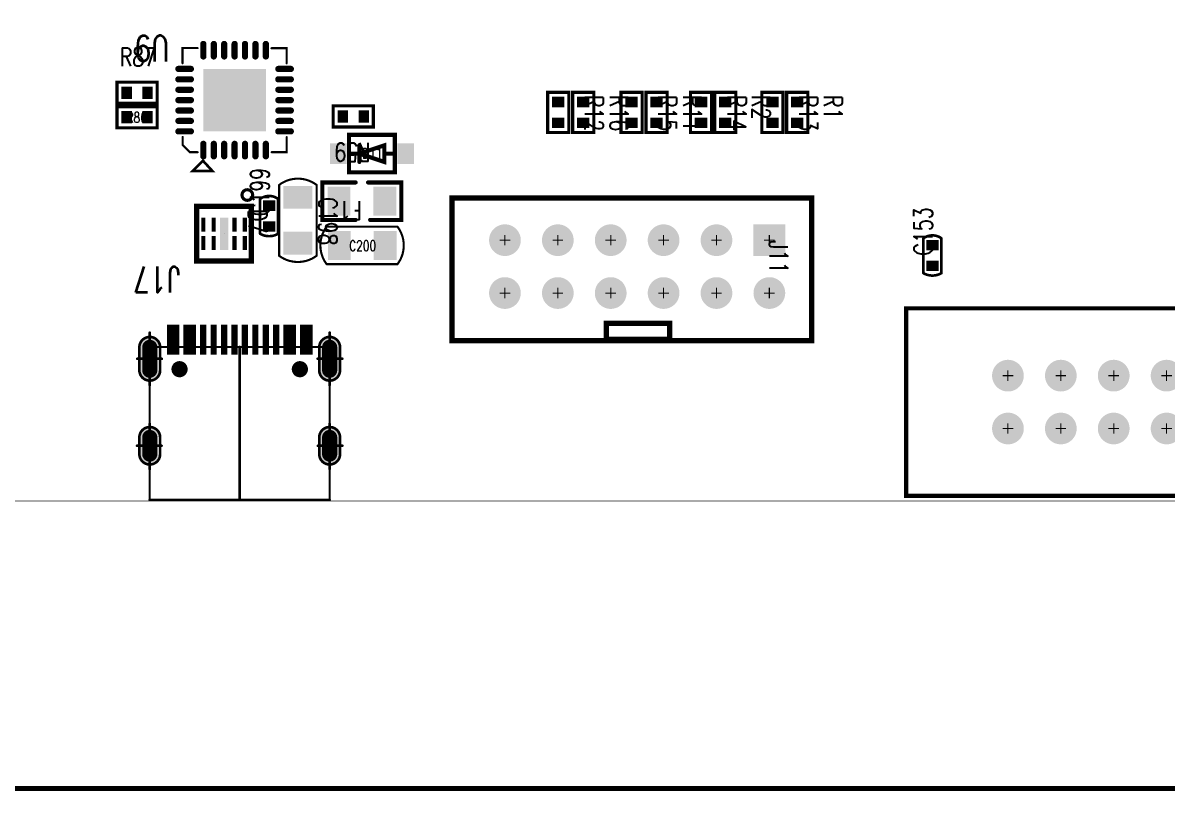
# Model space of a CAD drawing. Extents: x -19 to 193, y -25 to 111.
# Drawn here: x 34.2 to 89.2, y -14 to 23 of the extents above; entities that cross this region are included whole.
import ezdxf
from ezdxf.enums import TextEntityAlignment as Align

# ---------------------------------------------------------------- set-up
doc = ezdxf.new("R2010")
doc.units = 0
doc.linetypes.add('TRMIDX_2048', pattern=[2, 1, 1])
for name, color, linetype in [('BOARD_OUTLINE_00', 6, 'CONTINUOUS'), ('DIMENSION1_01', 6, 'CONTINUOUS'), ('DRIL_NPLTE_THRU_01', 3, 'CONTINUOUS'), ('DRIL_NPLTE_THRU_02', 222, 'CONTINUOUS'), ('DRIL_NPLTE_THRU_03', 5, 'CONTINUOUS'), ('DRIL_NPLTE_THRU_04', 1, 'CONTINUOUS'), ('DRIL_PLTE_THRU_01', 3, 'CONTINUOUS'), ('DRIL_PLTE_THRU_02', 222, 'CONTINUOUS'), ('DRIL_PLTE_THRU_03', 5, 'CONTINUOUS'), ('DRIL_PLTE_THRU_04', 1, 'CONTINUOUS'), ('DRIL_SYMBOL', 6, 'CONTINUOUS'), ('PADS_BOT', 16, 'CONTINUOUS'), ('PADS_INNER', 96, 'CONTINUOUS'), ('PADS_TOP', 96, 'CONTINUOUS'), ('PADS_XR_120', 176, 'CONTINUOUS'), ('PART_NAME_01', 254, 'CONTINUOUS'), ('PART_NAME_126', 146, 'CONTINUOUS'), ('PART_TOP_2DLINE_00', 254, 'CONTINUOUS'), ('PART_TOP_2DLINE_01', 254, 'CONTINUOUS'), ('PART_TOP_2DLINE_120', 6, 'CONTINUOUS'), ('PART_TOP_2DLINE_126', 146, 'CONTINUOUS')]:
    doc.layers.add(name, color=color, linetype=linetype)
doc.styles.add('W0$0762', font='simplex', dxfattribs={"width": 0.75})
doc.styles.add('W0$127', font='simplex', dxfattribs={"width": 0.75})
doc.styles.add('W0$2032', font='simplex', dxfattribs={"width": 0.75})

# ---------------------------------------------------------------- blocks, each defined once
blk = doc.blocks.new('BOARD_1')
at = {"layer": 'BOARD_OUTLINE_00', "const_width": 0.0254}
blk.add_lwpolyline([(8.292, 28.555, 0.414214), (10.062, 26.105), (198.007, 26.105, 0.40555), (200.543, 28.975), (200.543, 130.731, 0.414214), (198, 133), (185, 133), (185, 125), (166.5, 125), (166.5, 133), (158.5, 133), (158.5, 126.516, -0.90993), (154.8, 126.516), (154.8, 137.6), (143.6, 137.6), (143.6, 130.08, -0.905156), (141.7, 130.08), (141.7, 137.6), (120.477, 137.6), (120.477, 125), (11.112, 125, 0.414214), (8.292, 123)], format="xyb", close=True, dxfattribs=at)
blk = doc.blocks.new('D_1dfeghi_100')
at = {"layer": 'DIMENSION1_01', "linetype": 'TRMIDX_2048', "const_width": 0.254}
blk.add_lwpolyline([(-1.81, -13.82), (89.243, -13.82)], dxfattribs=at)
blk = doc.blocks.new('SMOOTH_0$1524')
at = {"const_width": 0.0762}
blk.add_lwpolyline([(-0.0381, 0, 1), (0.0381, 0, 1)], format="xyb", close=True, dxfattribs=at)
blk = doc.blocks.new('PART_BODY_TOP_123')
at = {"layer": 'PART_TOP_2DLINE_01', "const_width": 0.1524}
blk.add_lwpolyline([(-0.9652, 0.508), (0.9652, 0.508), (0.9652, -0.508), (-0.9652, -0.508)], close=True, dxfattribs=at)
at = {"layer": 'PART_TOP_2DLINE_01'}
for p in [(-0.9652, 0.508), (0.9652, 0.508), (-0.9652, -0.508), (0.9652, -0.508)]:
    blk.add_blockref('SMOOTH_0$1524', p, dxfattribs=at)
blk = doc.blocks.new('DRIL_HOLE_0')
blk.add_lwpolyline([(0, 0, 1), (0, 0, 1)], format="xyb", close=True)
blk = doc.blocks.new('PAD_0')
blk.add_lwpolyline([(0, 0, 1), (0, 0, 1)], format="xyb", close=True)
blk = doc.blocks.new('PAD_13')
at = {"const_width": 0.5}
blk.add_lwpolyline([(-0.3, 0), (0.3, 0)], dxfattribs=at)
blk = doc.blocks.new('STK_TOP_5')
at = {"layer": 'DRIL_NPLTE_THRU_01'}
blk.add_blockref('DRIL_HOLE_0', (0, 0), dxfattribs=at)
at = {"layer": 'DRIL_NPLTE_THRU_02'}
blk.add_blockref('DRIL_HOLE_0', (0, 0), dxfattribs=at)
at = {"layer": 'DRIL_NPLTE_THRU_03'}
blk.add_blockref('DRIL_HOLE_0', (0, 0), dxfattribs=at)
at = {"layer": 'DRIL_NPLTE_THRU_04'}
blk.add_blockref('DRIL_HOLE_0', (0, 0), dxfattribs=at)
at = {"layer": 'PADS_BOT'}
blk.add_blockref('PAD_0', (0, 0), dxfattribs=at)
at = {"layer": 'PADS_INNER'}
blk.add_blockref('PAD_0', (0, 0), dxfattribs=at)
at = {"layer": 'PADS_TOP', "rotation": 90}
blk.add_blockref('PAD_13', (0, 0), dxfattribs=at)
blk = doc.blocks.new('SYM_TOP_26')
for name, p in [('PART_BODY_TOP_123', (0, 0)), ('STK_TOP_5', (-0.5, 0)), ('STK_TOP_5', (0.5, 0))]:
    blk.add_blockref(name, p)
blk = doc.blocks.new('PART_TOP_145')
blk.add_blockref('SYM_TOP_26', (0, 0))
at = {"layer": 'PART_NAME_01', "style": 'W0$0762', "width": 0.75}
blk.add_text('R86', height=0.49784, dxfattribs=at).set_placement((-0.0254, -0.0127), align=Align.MIDDLE_CENTER)
blk = doc.blocks.new('PART_TOP_146')
blk.add_blockref('SYM_TOP_26', (0, 0))
at = {"layer": 'PART_NAME_01', "style": 'W0$127', "width": 0.75}
blk.add_text('R87', height=0.889, dxfattribs=at).set_placement((-0.833, 1.275))
blk = doc.blocks.new('SMOOTH_0$254')
at = {"const_width": 0.127}
blk.add_lwpolyline([(-0.0635, 0, 1), (0.0635, 0, 1)], format="xyb", close=True, dxfattribs=at)
blk = doc.blocks.new('PART_BODY_TOP_144')
at = {"layer": 'PART_TOP_2DLINE_126', "const_width": 0.152}
blk.add_lwpolyline([(-2.117, 1.117, 1), (-1.609, 1.117, 1)], format="xyb", close=True, dxfattribs=at)
at = {"layer": 'PART_TOP_2DLINE_126', "const_width": 0.254}
blk.add_lwpolyline([(-1.312, 1.312), (1.312, 1.312), (1.312, -1.312), (-1.312, -1.312)], close=True, dxfattribs=at)
at = {"layer": 'PART_TOP_2DLINE_126'}
for p in [(-1.312, 1.312), (1.312, 1.312), (-1.312, -1.312), (1.312, -1.312)]:
    blk.add_blockref('SMOOTH_0$254', p, dxfattribs=at)
blk = doc.blocks.new('PAD_3')
blk.add_lwpolyline([(0, 0), (0, 0)])
blk = doc.blocks.new('PAD_24')
at = {"const_width": 0.2}
blk.add_lwpolyline([(-0.3375, 0), (0.3375, 0)], dxfattribs=at)
blk = doc.blocks.new('STK_TOP_86')
at = {"layer": 'DRIL_PLTE_THRU_01'}
blk.add_blockref('DRIL_HOLE_0', (0, 0), dxfattribs=at)
at = {"layer": 'DRIL_PLTE_THRU_02'}
blk.add_blockref('DRIL_HOLE_0', (0, 0), dxfattribs=at)
at = {"layer": 'DRIL_PLTE_THRU_03'}
blk.add_blockref('DRIL_HOLE_0', (0, 0), dxfattribs=at)
at = {"layer": 'DRIL_PLTE_THRU_04'}
blk.add_blockref('DRIL_HOLE_0', (0, 0), dxfattribs=at)
at = {"layer": 'PADS_BOT'}
blk.add_blockref('PAD_3', (0, 0), dxfattribs=at)
at = {"layer": 'PADS_INNER'}
blk.add_blockref('PAD_3', (0, 0), dxfattribs=at)
at = {"layer": 'PADS_TOP'}
blk.add_blockref('PAD_24', (0, 0), dxfattribs=at)
blk = doc.blocks.new('PAD_25')
at = {"const_width": 0.4}
blk.add_lwpolyline([(-0.775, 0), (0.775, 0)], dxfattribs=at)
blk = doc.blocks.new('STK_TOP_87')
at = {"layer": 'DRIL_PLTE_THRU_01'}
blk.add_blockref('DRIL_HOLE_0', (0, 0), dxfattribs=at)
at = {"layer": 'DRIL_PLTE_THRU_02'}
blk.add_blockref('DRIL_HOLE_0', (0, 0), dxfattribs=at)
at = {"layer": 'DRIL_PLTE_THRU_03'}
blk.add_blockref('DRIL_HOLE_0', (0, 0), dxfattribs=at)
at = {"layer": 'DRIL_PLTE_THRU_04'}
blk.add_blockref('DRIL_HOLE_0', (0, 0), dxfattribs=at)
at = {"layer": 'PADS_BOT'}
blk.add_blockref('PAD_3', (0, 0), dxfattribs=at)
at = {"layer": 'PADS_INNER'}
blk.add_blockref('PAD_3', (0, 0), dxfattribs=at)
at = {"layer": 'PADS_TOP'}
blk.add_blockref('PAD_25', (0, 0), dxfattribs=at)
blk = doc.blocks.new('SYM_TOP_47')
for name, p in [('PART_BODY_TOP_144', (0, 0)), ('STK_TOP_86', (-0.4375, 1)), ('STK_TOP_86', (0.4375, 1)), ('STK_TOP_86', (-0.4375, 0.5)), ('STK_TOP_86', (0.4375, 0.5)), ('STK_TOP_87', (0, 0)), ('STK_TOP_86', (-0.4375, -0.5)), ('STK_TOP_86', (0.4375, -0.5)), ('STK_TOP_86', (-0.4375, -1)), ('STK_TOP_86', (0.4375, -1))]:
    blk.add_blockref(name, p)
blk = doc.blocks.new('PART_TOP_166')
blk.add_blockref('SYM_TOP_47', (0, 0))
at = {"layer": 'PART_NAME_01', "style": 'W0$127', "width": 0.75}
blk.add_text('D7', height=0.889, dxfattribs=at).set_placement((-1.186, 1.167))
blk = doc.blocks.new('SMOOTH_0$127')
at = {"const_width": 0.0635}
blk.add_lwpolyline([(-0.03175, 0, 1), (0.03175, 0, 1)], format="xyb", close=True, dxfattribs=at)
blk = doc.blocks.new('PART_BODY_TOP_102')
at = {"layer": 'PART_TOP_2DLINE_01', "const_width": 0.127}
blk.add_lwpolyline([(-0.852, 0.432), (0.825, 0.432, -0.325402), (0.825, -0.432), (-0.852, -0.432, -0.265612)], format="xyb", close=True, dxfattribs=at)
at = {"layer": 'PART_TOP_2DLINE_01'}
for p in [(-0.852, 0.432), (0.825, 0.432), (-0.852, -0.432), (0.825, -0.432)]:
    blk.add_blockref('SMOOTH_0$127', p, dxfattribs=at)
blk = doc.blocks.new('SYM_TOP_5')
for name, p in [('STK_TOP_5', (-0.5, 0)), ('STK_TOP_5', (0.5, 0)), ('PART_BODY_TOP_102', (0, 0))]:
    blk.add_blockref(name, p)
blk = doc.blocks.new('PART_TOP_172')
blk.add_blockref('SYM_TOP_5', (0, 0))
at = {"layer": 'PART_NAME_01', "style": 'W0$127', "width": 0.75}
blk.add_text('C199', height=0.889, dxfattribs=at).set_placement((0, 0))
blk = doc.blocks.new('SMOOTH_0$1016')
at = {"const_width": 0.0508}
blk.add_lwpolyline([(-0.0254, 0, 1), (0.0254, 0, 1)], format="xyb", close=True, dxfattribs=at)
blk = doc.blocks.new('PART_BODY_TOP_134')
at = {"layer": 'PART_TOP_2DLINE_00', "const_width": 0.127}
blk.add_lwpolyline([(-3.404, 2.018), (-2.909, 1.523), (-3.404, 1.067)], close=True, dxfattribs=at)
at = {"layer": 'PART_TOP_2DLINE_01', "const_width": 0.102}
for points in [[(-1.771, 2.491), (-2.163, 2.491), (-2.503, 2.151), (-2.503, 1.775)], [(1.775, 2.5), (2.501, 2.5), (2.501, 1.776)], [(-2.501, -1.779), (-2.501, -2.502), (-1.778, -2.502)], [(2.496, -1.772), (2.496, -2.496), (1.77, -2.496)]]:
    blk.add_lwpolyline(points, dxfattribs=at)
at = {"layer": 'PART_TOP_2DLINE_00'}
for p in [(-3.404, 2.018), (-3.404, 1.067), (-2.909, 1.523)]:
    blk.add_blockref('SMOOTH_0$127', p, dxfattribs=at)
at = {"layer": 'PART_TOP_2DLINE_01'}
for p in [(-2.503, 2.151), (-2.163, 2.491), (-1.771, 2.491), (1.775, 2.5), (2.501, 2.5), (-2.503, 1.775), (2.501, 1.776), (-2.501, -1.779), (2.496, -1.772), (-2.501, -2.502), (-1.778, -2.502), (1.77, -2.496), (2.496, -2.496)]:
    blk.add_blockref('SMOOTH_0$1016', p, dxfattribs=at)
blk = doc.blocks.new('PAD_42')
at = {"const_width": 0.15}
blk.add_lwpolyline([(-0.475, -0.075), (0.125, -0.075, 1), (0.125, 0.075), (-0.475, 0.075, 1)], format="xyb", close=True, dxfattribs=at)
blk = doc.blocks.new('STK_TOP_58')
at = {"layer": 'DRIL_PLTE_THRU_01'}
blk.add_blockref('DRIL_HOLE_0', (0, 0), dxfattribs=at)
at = {"layer": 'DRIL_PLTE_THRU_02'}
blk.add_blockref('DRIL_HOLE_0', (0, 0), dxfattribs=at)
at = {"layer": 'DRIL_PLTE_THRU_03'}
blk.add_blockref('DRIL_HOLE_0', (0, 0), dxfattribs=at)
at = {"layer": 'DRIL_PLTE_THRU_04'}
blk.add_blockref('DRIL_HOLE_0', (0, 0), dxfattribs=at)
at = {"layer": 'PADS_BOT'}
blk.add_blockref('PAD_0', (0, 0), dxfattribs=at)
at = {"layer": 'PADS_INNER'}
blk.add_blockref('PAD_0', (0, 0), dxfattribs=at)
at = {"layer": 'PADS_TOP'}
blk.add_blockref('PAD_42', (0, 0), dxfattribs=at)
blk = doc.blocks.new('STK_TOP_59')
at = {"layer": 'DRIL_PLTE_THRU_01'}
blk.add_blockref('DRIL_HOLE_0', (0, 0), dxfattribs=at)
at = {"layer": 'DRIL_PLTE_THRU_02'}
blk.add_blockref('DRIL_HOLE_0', (0, 0), dxfattribs=at)
at = {"layer": 'DRIL_PLTE_THRU_03'}
blk.add_blockref('DRIL_HOLE_0', (0, 0), dxfattribs=at)
at = {"layer": 'DRIL_PLTE_THRU_04'}
blk.add_blockref('DRIL_HOLE_0', (0, 0), dxfattribs=at)
at = {"layer": 'PADS_BOT'}
blk.add_blockref('PAD_0', (0, 0), dxfattribs=at)
at = {"layer": 'PADS_INNER'}
blk.add_blockref('PAD_0', (0, 0), dxfattribs=at)
at = {"layer": 'PADS_TOP', "rotation": 90}
blk.add_blockref('PAD_42', (0, 0), dxfattribs=at)
blk = doc.blocks.new('PAD_43')
at = {"const_width": 0.15}
blk.add_lwpolyline([(-0.125, -0.075), (0.475, -0.075, 1), (0.475, 0.075), (-0.125, 0.075, 1)], format="xyb", close=True, dxfattribs=at)
blk = doc.blocks.new('STK_TOP_60')
at = {"layer": 'DRIL_PLTE_THRU_01'}
blk.add_blockref('DRIL_HOLE_0', (0, 0), dxfattribs=at)
at = {"layer": 'DRIL_PLTE_THRU_02'}
blk.add_blockref('DRIL_HOLE_0', (0, 0), dxfattribs=at)
at = {"layer": 'DRIL_PLTE_THRU_03'}
blk.add_blockref('DRIL_HOLE_0', (0, 0), dxfattribs=at)
at = {"layer": 'DRIL_PLTE_THRU_04'}
blk.add_blockref('DRIL_HOLE_0', (0, 0), dxfattribs=at)
at = {"layer": 'PADS_BOT'}
blk.add_blockref('PAD_0', (0, 0), dxfattribs=at)
at = {"layer": 'PADS_INNER'}
blk.add_blockref('PAD_0', (0, 0), dxfattribs=at)
at = {"layer": 'PADS_TOP'}
blk.add_blockref('PAD_43', (0, 0), dxfattribs=at)
blk = doc.blocks.new('STK_TOP_57')
at = {"layer": 'DRIL_PLTE_THRU_01'}
blk.add_blockref('DRIL_HOLE_0', (0, 0), dxfattribs=at)
at = {"layer": 'DRIL_PLTE_THRU_02'}
blk.add_blockref('DRIL_HOLE_0', (0, 0), dxfattribs=at)
at = {"layer": 'DRIL_PLTE_THRU_03'}
blk.add_blockref('DRIL_HOLE_0', (0, 0), dxfattribs=at)
at = {"layer": 'DRIL_PLTE_THRU_04'}
blk.add_blockref('DRIL_HOLE_0', (0, 0), dxfattribs=at)
at = {"layer": 'PADS_BOT'}
blk.add_blockref('PAD_0', (0, 0), dxfattribs=at)
at = {"layer": 'PADS_INNER'}
blk.add_blockref('PAD_0', (0, 0), dxfattribs=at)
at = {"layer": 'PADS_TOP', "rotation": 90}
blk.add_blockref('PAD_43', (0, 0), dxfattribs=at)
blk = doc.blocks.new('PAD_44')
at = {"const_width": 3}
blk.add_lwpolyline([(-1.5, 0), (1.5, 0)], dxfattribs=at)
blk = doc.blocks.new('STK_TOP_61')
at = {"layer": 'DRIL_NPLTE_THRU_01'}
blk.add_blockref('DRIL_HOLE_0', (0, 0), dxfattribs=at)
at = {"layer": 'DRIL_NPLTE_THRU_02'}
blk.add_blockref('DRIL_HOLE_0', (0, 0), dxfattribs=at)
at = {"layer": 'DRIL_NPLTE_THRU_03'}
blk.add_blockref('DRIL_HOLE_0', (0, 0), dxfattribs=at)
at = {"layer": 'DRIL_NPLTE_THRU_04'}
blk.add_blockref('DRIL_HOLE_0', (0, 0), dxfattribs=at)
at = {"layer": 'PADS_BOT'}
blk.add_blockref('PAD_0', (0, 0), dxfattribs=at)
at = {"layer": 'PADS_INNER'}
blk.add_blockref('PAD_0', (0, 0), dxfattribs=at)
at = {"layer": 'PADS_TOP'}
blk.add_blockref('PAD_44', (0, 0), dxfattribs=at)
blk = doc.blocks.new('SYM_TOP_37')
for name, p in [('STK_TOP_57', (-1.5, 2.225)), ('STK_TOP_57', (-1, 2.225)), ('STK_TOP_57', (-0.5, 2.225)), ('STK_TOP_57', (0, 2.225)), ('STK_TOP_57', (0.5, 2.225)), ('STK_TOP_57', (1, 2.225)), ('STK_TOP_57', (1.5, 2.225)), ('PART_BODY_TOP_134', (0, 0)), ('STK_TOP_58', (-2.225, 1.5)), ('STK_TOP_60', (2.225, 1.5)), ('STK_TOP_61', (0, 0)), ('STK_TOP_58', (-2.225, 1)), ('STK_TOP_60', (2.225, 1)), ('STK_TOP_58', (-2.225, 0.5)), ('STK_TOP_60', (2.225, 0.5)), ('STK_TOP_58', (-2.225, 0)), ('STK_TOP_60', (2.225, 0)), ('STK_TOP_58', (-2.225, -0.5)), ('STK_TOP_60', (2.225, -0.5)), ('STK_TOP_58', (-2.225, -1)), ('STK_TOP_60', (2.225, -1)), ('STK_TOP_58', (-2.225, -1.5)), ('STK_TOP_60', (2.225, -1.5)), ('STK_TOP_59', (-1.5, -2.225)), ('STK_TOP_59', (-1, -2.225)), ('STK_TOP_59', (-0.5, -2.225)), ('STK_TOP_59', (0, -2.225)), ('STK_TOP_59', (0.5, -2.225)), ('STK_TOP_59', (1, -2.225)), ('STK_TOP_59', (1.5, -2.225))]:
    blk.add_blockref(name, p)
blk = doc.blocks.new('PART_TOP_175')
blk.add_blockref('SYM_TOP_37', (0, 0))
at = {"layer": 'PART_NAME_01', "style": 'W0$2032', "width": 0.75}
blk.add_text('U9', height=1.2446, rotation=90, dxfattribs=at).set_placement((2.481, 3.975), align=Align.MIDDLE_CENTER)
blk = doc.blocks.new('PART_BODY_TOP_104')
at = {"layer": 'PART_TOP_2DLINE_00', "const_width": 0.1016}
blk.add_lwpolyline([(-1.69367, 0.9), (1.71198, 0.9, -0.33071838), (1.71198, -0.9), (-1.69367, -0.9, -0.33459532)], format="xyb", close=True, dxfattribs=at)
at = {"layer": 'PART_TOP_2DLINE_00'}
for p in [(-1.69367, 0.9), (1.71198, 0.9), (-1.69367, -0.9), (1.71198, -0.9)]:
    blk.add_blockref('SMOOTH_0$1016', p, dxfattribs=at)
blk = doc.blocks.new('PAD_12')
at = {"const_width": 1.1}
blk.add_lwpolyline([(-0.7, 0), (0.7, 0)], dxfattribs=at)
blk = doc.blocks.new('STK_TOP_7')
at = {"layer": 'DRIL_PLTE_THRU_01'}
blk.add_blockref('DRIL_HOLE_0', (0, 0), dxfattribs=at)
at = {"layer": 'DRIL_PLTE_THRU_02'}
blk.add_blockref('DRIL_HOLE_0', (0, 0), dxfattribs=at)
at = {"layer": 'DRIL_PLTE_THRU_03'}
blk.add_blockref('DRIL_HOLE_0', (0, 0), dxfattribs=at)
at = {"layer": 'DRIL_PLTE_THRU_04'}
blk.add_blockref('DRIL_HOLE_0', (0, 0), dxfattribs=at)
at = {"layer": 'PADS_BOT'}
blk.add_blockref('PAD_0', (0, 0), dxfattribs=at)
at = {"layer": 'PADS_INNER'}
blk.add_blockref('PAD_0', (0, 0), dxfattribs=at)
at = {"layer": 'PADS_TOP', "rotation": 90}
blk.add_blockref('PAD_12', (0, 0), dxfattribs=at)
blk = doc.blocks.new('SYM_TOP_7')
for name, p in [('STK_TOP_7', (-1.1, 0)), ('STK_TOP_7', (1.1, 0)), ('PART_BODY_TOP_104', (0, 0))]:
    blk.add_blockref(name, p)
blk = doc.blocks.new('PART_TOP_176')
blk.add_blockref('SYM_TOP_7', (0, 0))
at = {"layer": 'PART_NAME_126', "style": 'W0$127', "width": 0.75}
blk.add_text('C198', height=0.889, dxfattribs=at).set_placement((-1.1, 1))
blk = doc.blocks.new('PART_TOP_178')
blk.add_blockref('SYM_TOP_7', (0, 0))
at = {"layer": 'PART_NAME_126', "style": 'W0$0762', "width": 0.75}
blk.add_text('C200', height=0.4978, rotation=-180, dxfattribs=at).set_placement((-0.018, 0.013), align=Align.MIDDLE_CENTER)
blk = doc.blocks.new('PART_BODY_TOP_139')
at = {"layer": 'PART_TOP_2DLINE_01', "const_width": 0.1524}
blk.add_lwpolyline([(-0.9652, 0.508), (0.9652, 0.508), (0.9652, -0.508), (-0.9652, -0.508)], close=True, dxfattribs=at)
at = {"layer": 'PART_TOP_2DLINE_01'}
for p in [(-0.9652, 0.508), (0.9652, 0.508), (-0.9652, -0.508), (0.9652, -0.508)]:
    blk.add_blockref('SMOOTH_0$1524', p, dxfattribs=at)
blk = doc.blocks.new('SYM_TOP_42')
for name, p in [('PART_BODY_TOP_139', (0, 0)), ('STK_TOP_5', (-0.5, 0)), ('STK_TOP_5', (0.5, 0))]:
    blk.add_blockref(name, p)
blk = doc.blocks.new('PART_TOP_182')
blk.add_blockref('SYM_TOP_42', (0, 0))
at = {"layer": 'PART_NAME_01', "style": 'W0$127', "width": 0.75}
blk.add_text('R59', height=0.889, dxfattribs=at).set_placement((-0.833, 1.275))
blk = doc.blocks.new('SMOOTH_0$0999993333')
at = {"const_width": 0.05}
blk.add_lwpolyline([(-0.025, 0, 1), (0.025, 0, 1)], format="xyb", close=True, dxfattribs=at)
blk = doc.blocks.new('PART_BODY_TOP_140')
at = {"layer": 'PART_TOP_2DLINE_120', "const_width": 0.1}
for points in [[(-2.565, 6.28, 1), (-3.215, 6.28, 1)], [(3.215, 6.28, 1), (2.565, 6.28, 1)]]:
    blk.add_lwpolyline(points, format="xyb", close=True, dxfattribs=at)
at = {"layer": 'PART_TOP_2DLINE_126'}
for points, const_width in [([(-4.82, 6.23, 0.414214), (-4.32, 5.73, 0.414214), (-3.82, 6.23), (-3.82, 7.33, 0.414214), (-4.32, 7.83, 0.414214), (-4.82, 7.33)], 0.127), ([(-4.288, 8.033, 1), (-4.352, 8.033, 1)], 0.0635), ([(-4.288, 7.83, 1), (-4.352, 7.83, 1)], 0.0635), ([(3.82, 6.23, 0.414214), (4.32, 5.73, 0.414214), (4.82, 6.23), (4.82, 7.33, 0.414214), (4.32, 7.83, 0.414214), (3.82, 7.33)], 0.127), ([(4.352, 8.033, 1), (4.288, 8.033, 1)], 0.0635), ([(-4.62, 6.23, 0.414214), (-4.32, 5.93, 0.414214), (-4.02, 6.23), (-4.02, 7.33, 0.414214), (-4.32, 7.63, 0.414214), (-4.62, 7.33)], 0.127), ([(-4.288, 7.63, 1), (-4.352, 7.63, 1)], 0.0635), ([(4.02, 6.23, 0.414214), (4.32, 5.93, 0.414214), (4.62, 6.23), (4.62, 7.33, 0.414214), (4.32, 7.63, 0.414214), (4.02, 7.33)], 0.127), ([(-2.565, 6.28, 1), (-3.215, 6.28, 1)], 0.127), ([(3.215, 6.28, 1), (2.565, 6.28, 1)], 0.127), ([(4.961, 6.78, 1), (4.898, 6.78, 1)], 0.0635), ([(-3.129, 6.459, 1), (-3.193, 6.459, 1)], 0.0635), ([(-2.858, 6.28, 1), (-2.922, 6.28, 1)], 0.0635), ([(-2.587, 6.101, 1), (-2.651, 6.101, 1)], 0.0635), ([(2.922, 6.28, 1), (2.858, 6.28, 1)], 0.0635), ([(3.252, 6.28, 1), (3.188, 6.28, 1)], 0.0635), ([(-4.288, 5.93, 1), (-4.352, 5.93, 1)], 0.0635), ([(-4.288, 5.73, 1), (-4.352, 5.73, 1)], 0.0635), ([(-4.32, 3.5, 0.414214), (-4.82, 3), (-4.82, 2.2, 0.414214), (-4.32, 1.7, 0.414214), (-3.82, 2.2), (-3.82, 3, 0.414214)], 0.127), ([(-4.32, 3.3, 0.414214), (-4.62, 3), (-4.62, 2.2, 0.414214), (-4.32, 1.9, 0.414214), (-4.02, 2.2), (-4.02, 3, 0.414214)], 0.127), ([(-4.288, 3.5, 1), (-4.352, 3.5, 1)], 0.0635), ([(-4.288, 3.3, 1), (-4.352, 3.3, 1)], 0.0635), ([(4.32, 3.5, 0.414214), (3.82, 3), (3.82, 2.2, 0.414214), (4.32, 1.7, 0.414214), (4.82, 2.2), (4.82, 3, 0.414214), (4.32, 3.5)], 0.127), ([(4.32, 3.3, 0.414214), (4.02, 3), (4.02, 2.2, 0.414214), (4.32, 1.9, 0.414214), (4.62, 2.2), (4.62, 3, 0.414214)], 0.127), ([(3.785, 2.6, 1), (3.722, 2.6, 1)], 0.0635), ([(3.852, 2.2, 1), (3.788, 2.2, 1)], 0.0635), ([(4.052, 2.2, 1), (3.988, 2.2, 1)], 0.0635), ([(4.652, 2.2, 1), (4.588, 2.2, 1)], 0.0635), ([(4.852, 2.2, 1), (4.788, 2.2, 1)], 0.0635), ([(4.961, 2.6, 1), (4.898, 2.6, 1)], 0.0635), ([(4.961, 2.6, 1), (4.898, 2.6, 1)], 0.0635), ([(4.961, 2.6, 1), (4.898, 2.6, 1)], 0.0635), ([(-4.288, 1.9, 1), (-4.352, 1.9, 1)], 0.0635), ([(-4.288, 1.7, 1), (-4.352, 1.7, 1)], 0.0635)]:
    blk.add_lwpolyline(points, format="xyb", close=True, dxfattribs=dict(at, const_width=const_width))
for points, const_width in [([(-4.32, 8.033), (-4.32, 5.509)], 0.127), ([(4.32, 8.033), (4.32, 5.509)], 0.127), ([(-4.32, 0), (-4.32, 7.35), (4.32, 7.35), (4.32, 0)], 0.1), ([(0, 7.35), (0, 0)], 0.127), ([(-4.919, 6.78), (-3.744, 6.78)], 0.127), ([(-2.89, 6.61), (-2.89, 5.95)], 0.127), ([(2.89, 6.61), (2.89, 5.95)], 0.127), ([(3.744, 6.78), (4.919, 6.78)], 0.127), ([(-3.22, 6.28), (-2.56, 6.28)], 0.127), ([(2.56, 6.28), (3.22, 6.28)], 0.127), ([(-4.32, 3.656), (-4.32, 1.476)], 0.127), ([(4.32, 3.656), (4.32, 1.476)], 0.127), ([(-4.929, 2.6), (-3.754, 2.6)], 0.127), ([(3.754, 2.6), (4.929, 2.6)], 0.127), ([(-4.32, 0), (4.32, 0)], 0.127)]:
    blk.add_lwpolyline(points, dxfattribs=dict(at, const_width=const_width))
for name, p in [('SMOOTH_0$127', (-4.32, 8.033)), ('SMOOTH_0$127', (4.32, 8.033)), ('SMOOTH_0$0999993333', (-4.32, 7.35)), ('SMOOTH_0$127', (0, 7.35)), ('SMOOTH_0$0999993333', (4.32, 7.35)), ('SMOOTH_0$127', (-4.919, 6.78)), ('SMOOTH_0$127', (-3.744, 6.78)), ('SMOOTH_0$127', (-2.89, 6.61)), ('SMOOTH_0$127', (2.89, 6.61)), ('SMOOTH_0$127', (3.744, 6.78)), ('SMOOTH_0$127', (4.919, 6.78)), ('SMOOTH_0$127', (-4.82, 6.23)), ('SMOOTH_0$127', (-4.62, 6.23)), ('SMOOTH_0$127', (-3.22, 6.28)), ('SMOOTH_0$127', (-2.56, 6.28)), ('SMOOTH_0$127', (2.56, 6.28)), ('SMOOTH_0$127', (3.22, 6.28)), ('SMOOTH_0$127', (3.82, 6.23)), ('SMOOTH_0$127', (4.02, 6.23)), ('SMOOTH_0$127', (-4.32, 5.93)), ('SMOOTH_0$127', (-4.32, 5.73)), ('SMOOTH_0$127', (-4.32, 5.509)), ('SMOOTH_0$127', (-2.89, 5.95)), ('SMOOTH_0$127', (2.89, 5.95)), ('SMOOTH_0$127', (4.32, 5.509)), ('SMOOTH_0$127', (4.32, 5.93)), ('SMOOTH_0$127', (4.32, 5.73)), ('SMOOTH_0$127', (-4.32, 3.656)), ('SMOOTH_0$127', (-4.32, 3.5)), ('SMOOTH_0$127', (-4.32, 3.3)), ('SMOOTH_0$127', (4.32, 3.656)), ('SMOOTH_0$127', (4.32, 3.5)), ('SMOOTH_0$127', (4.32, 3.3)), ('SMOOTH_0$127', (-4.82, 3)), ('SMOOTH_0$127', (-4.62, 3)), ('SMOOTH_0$127', (3.82, 3)), ('SMOOTH_0$127', (4.02, 3)), ('SMOOTH_0$127', (-4.929, 2.6)), ('SMOOTH_0$127', (-3.754, 2.6)), ('SMOOTH_0$127', (3.754, 2.6)), ('SMOOTH_0$127', (4.929, 2.6)), ('SMOOTH_0$127', (-4.32, 1.476)), ('SMOOTH_0$127', (4.32, 1.476)), ('SMOOTH_0$127', (-4.32, 0)), ('SMOOTH_0$0999993333', (-4.32, 0)), ('SMOOTH_0$127', (0, 0)), ('SMOOTH_0$127', (4.32, 0)), ('SMOOTH_0$0999993333', (4.32, 0))]:
    blk.add_blockref(name, p, dxfattribs=at)
blk = doc.blocks.new('PAD_46')
at = {"const_width": 0.3}
blk.add_lwpolyline([(-0.725, 0), (0.725, 0)], dxfattribs=at)
blk = doc.blocks.new('STK_TOP_72')
at = {"layer": 'DRIL_PLTE_THRU_01'}
blk.add_blockref('DRIL_HOLE_0', (0, 0), dxfattribs=at)
at = {"layer": 'DRIL_PLTE_THRU_02'}
blk.add_blockref('DRIL_HOLE_0', (0, 0), dxfattribs=at)
at = {"layer": 'DRIL_PLTE_THRU_03'}
blk.add_blockref('DRIL_HOLE_0', (0, 0), dxfattribs=at)
at = {"layer": 'DRIL_PLTE_THRU_04'}
blk.add_blockref('DRIL_HOLE_0', (0, 0), dxfattribs=at)
at = {"layer": 'PADS_BOT'}
blk.add_blockref('PAD_0', (0, 0), dxfattribs=at)
at = {"layer": 'PADS_INNER'}
blk.add_blockref('PAD_0', (0, 0), dxfattribs=at)
at = {"layer": 'PADS_TOP', "rotation": 90}
blk.add_blockref('PAD_46', (0, 0), dxfattribs=at)
blk = doc.blocks.new('STK_TOP_73')
at = {"layer": 'DRIL_PLTE_THRU_01'}
blk.add_blockref('DRIL_HOLE_0', (0, 0), dxfattribs=at)
at = {"layer": 'DRIL_PLTE_THRU_02'}
blk.add_blockref('DRIL_HOLE_0', (0, 0), dxfattribs=at)
at = {"layer": 'DRIL_PLTE_THRU_03'}
blk.add_blockref('DRIL_HOLE_0', (0, 0), dxfattribs=at)
at = {"layer": 'DRIL_PLTE_THRU_04'}
blk.add_blockref('DRIL_HOLE_0', (0, 0), dxfattribs=at)
at = {"layer": 'PADS_BOT'}
blk.add_blockref('PAD_0', (0, 0), dxfattribs=at)
at = {"layer": 'PADS_INNER'}
blk.add_blockref('PAD_0', (0, 0), dxfattribs=at)
at = {"layer": 'PADS_TOP'}
blk.add_blockref('PAD_0', (0, 0), dxfattribs=at)
blk = doc.blocks.new('DRIL_SLOT_0002300066000000900')
at = {"const_width": 0.3}
blk.add_lwpolyline([(0.15, -0.55), (0.15, 0.55, 1), (-0.15, 0.55), (-0.15, -0.55, 1)], format="xyb", close=True, dxfattribs=at)
blk = doc.blocks.new('PAD_48')
at = {"const_width": 0.5}
blk.add_lwpolyline([(-0.55, -0.25), (0.55, -0.25, 1), (0.55, 0.25), (-0.55, 0.25, 1)], format="xyb", close=True, dxfattribs=at)
blk = doc.blocks.new('STK_TOP_74')
at = {"layer": 'DRIL_PLTE_THRU_01'}
blk.add_blockref('DRIL_SLOT_0002300066000000900', (0, 0), dxfattribs=at)
at = {"layer": 'DRIL_PLTE_THRU_02'}
blk.add_blockref('DRIL_SLOT_0002300066000000900', (0, 0), dxfattribs=at)
at = {"layer": 'DRIL_PLTE_THRU_03'}
blk.add_blockref('DRIL_SLOT_0002300066000000900', (0, 0), dxfattribs=at)
at = {"layer": 'DRIL_PLTE_THRU_04'}
blk.add_blockref('DRIL_SLOT_0002300066000000900', (0, 0), dxfattribs=at)
at = {"layer": 'PADS_BOT', "rotation": 90}
blk.add_blockref('PAD_48', (0, 0), dxfattribs=at)
at = {"layer": 'PADS_INNER', "rotation": 90}
blk.add_blockref('PAD_48', (0, 0), dxfattribs=at)
at = {"layer": 'PADS_TOP', "rotation": 90}
blk.add_blockref('PAD_48', (0, 0), dxfattribs=at)
blk = doc.blocks.new('DRIL_SLOT_0002300047000000900')
at = {"const_width": 0.3}
blk.add_lwpolyline([(0.15, -0.3), (0.15, 0.3, 1), (-0.15, 0.3), (-0.15, -0.3, 1)], format="xyb", close=True, dxfattribs=at)
blk = doc.blocks.new('PAD_49')
at = {"const_width": 0.5}
blk.add_lwpolyline([(-0.4, -0.25), (0.4, -0.25, 1), (0.4, 0.25), (-0.4, 0.25, 1)], format="xyb", close=True, dxfattribs=at)
blk = doc.blocks.new('STK_TOP_75')
at = {"layer": 'DRIL_PLTE_THRU_01'}
blk.add_blockref('DRIL_SLOT_0002300047000000900', (0, 0), dxfattribs=at)
at = {"layer": 'DRIL_PLTE_THRU_02'}
blk.add_blockref('DRIL_SLOT_0002300047000000900', (0, 0), dxfattribs=at)
at = {"layer": 'DRIL_PLTE_THRU_03'}
blk.add_blockref('DRIL_SLOT_0002300047000000900', (0, 0), dxfattribs=at)
at = {"layer": 'DRIL_PLTE_THRU_04'}
blk.add_blockref('DRIL_SLOT_0002300047000000900', (0, 0), dxfattribs=at)
at = {"layer": 'PADS_BOT', "rotation": 90}
blk.add_blockref('PAD_49', (0, 0), dxfattribs=at)
at = {"layer": 'PADS_INNER', "rotation": 90}
blk.add_blockref('PAD_49', (0, 0), dxfattribs=at)
at = {"layer": 'PADS_TOP', "rotation": 90}
blk.add_blockref('PAD_49', (0, 0), dxfattribs=at)
blk = doc.blocks.new('PAD_50')
at = {"const_width": 0.25}
blk.add_lwpolyline([(0, -0.125, 1), (0, 0.125, 1)], format="xyb", close=True, dxfattribs=at)
blk = doc.blocks.new('STK_TOP_76')
at = {"layer": 'DRIL_PLTE_THRU_01'}
blk.add_blockref('DRIL_HOLE_0', (0, 0), dxfattribs=at)
at = {"layer": 'DRIL_PLTE_THRU_02'}
blk.add_blockref('DRIL_HOLE_0', (0, 0), dxfattribs=at)
at = {"layer": 'DRIL_PLTE_THRU_03'}
blk.add_blockref('DRIL_HOLE_0', (0, 0), dxfattribs=at)
at = {"layer": 'DRIL_PLTE_THRU_04'}
blk.add_blockref('DRIL_HOLE_0', (0, 0), dxfattribs=at)
at = {"layer": 'PADS_BOT'}
blk.add_blockref('PAD_0', (0, 0), dxfattribs=at)
at = {"layer": 'PADS_INNER'}
blk.add_blockref('PAD_0', (0, 0), dxfattribs=at)
at = {"layer": 'PADS_TOP'}
blk.add_blockref('PAD_0', (0, 0), dxfattribs=at)
at = {"layer": 'PADS_XR_120'}
blk.add_blockref('PAD_50', (0, 0), dxfattribs=at)
blk = doc.blocks.new('PAD_51')
at = {"const_width": 0.3}
blk.add_lwpolyline([(-0.55, -0.15), (0.55, -0.15, 1), (0.55, 0.15), (-0.55, 0.15, 1)], format="xyb", close=True, dxfattribs=at)
blk = doc.blocks.new('STK_TOP_77')
at = {"layer": 'DRIL_PLTE_THRU_01'}
blk.add_blockref('DRIL_HOLE_0', (0, 0), dxfattribs=at)
at = {"layer": 'DRIL_PLTE_THRU_02'}
blk.add_blockref('DRIL_HOLE_0', (0, 0), dxfattribs=at)
at = {"layer": 'DRIL_PLTE_THRU_03'}
blk.add_blockref('DRIL_HOLE_0', (0, 0), dxfattribs=at)
at = {"layer": 'DRIL_PLTE_THRU_04'}
blk.add_blockref('DRIL_HOLE_0', (0, 0), dxfattribs=at)
at = {"layer": 'PADS_BOT'}
blk.add_blockref('PAD_0', (0, 0), dxfattribs=at)
at = {"layer": 'PADS_INNER'}
blk.add_blockref('PAD_0', (0, 0), dxfattribs=at)
at = {"layer": 'PADS_TOP'}
blk.add_blockref('PAD_0', (0, 0), dxfattribs=at)
at = {"layer": 'PADS_XR_120', "rotation": 90}
blk.add_blockref('PAD_51', (0, 0), dxfattribs=at)
blk = doc.blocks.new('PAD_52')
at = {"const_width": 0.3}
blk.add_lwpolyline([(-0.4, -0.15), (0.4, -0.15, 1), (0.4, 0.15), (-0.4, 0.15, 1)], format="xyb", close=True, dxfattribs=at)
blk = doc.blocks.new('STK_TOP_78')
at = {"layer": 'DRIL_PLTE_THRU_01'}
blk.add_blockref('DRIL_HOLE_0', (0, 0), dxfattribs=at)
at = {"layer": 'DRIL_PLTE_THRU_02'}
blk.add_blockref('DRIL_HOLE_0', (0, 0), dxfattribs=at)
at = {"layer": 'DRIL_PLTE_THRU_03'}
blk.add_blockref('DRIL_HOLE_0', (0, 0), dxfattribs=at)
at = {"layer": 'DRIL_PLTE_THRU_04'}
blk.add_blockref('DRIL_HOLE_0', (0, 0), dxfattribs=at)
at = {"layer": 'PADS_BOT'}
blk.add_blockref('PAD_0', (0, 0), dxfattribs=at)
at = {"layer": 'PADS_INNER'}
blk.add_blockref('PAD_0', (0, 0), dxfattribs=at)
at = {"layer": 'PADS_TOP'}
blk.add_blockref('PAD_0', (0, 0), dxfattribs=at)
at = {"layer": 'PADS_XR_120', "rotation": 90}
blk.add_blockref('PAD_52', (0, 0), dxfattribs=at)
blk = doc.blocks.new('DRIL_SYMBOL_0$55')
at = {"layer": 'DRIL_SYMBOL', "const_width": 0.0508}
for points in [[(-0.254, 0), (0.254, 0)], [(0, -0.254), (0, 0.254)]]:
    blk.add_lwpolyline(points, dxfattribs=at)
blk = doc.blocks.new('DRIL_HOLE_0$55')
at = {"const_width": 0.275}
blk.add_lwpolyline([(-0.1375, 0, 1), (0.1375, 0, 1)], format="xyb", close=True, dxfattribs=at)
blk.add_blockref('DRIL_SYMBOL_0$55', (0, 0))
blk = doc.blocks.new('PAD_53')
at = {"const_width": 0.275}
blk.add_lwpolyline([(0, -0.1375, 1), (0, 0.1375, 1)], format="xyb", close=True, dxfattribs=at)
blk = doc.blocks.new('STK_TOP_79')
at = {"layer": 'DRIL_NPLTE_THRU_01'}
blk.add_blockref('DRIL_HOLE_0$55', (0, 0), dxfattribs=at)
at = {"layer": 'DRIL_NPLTE_THRU_02'}
blk.add_blockref('DRIL_HOLE_0$55', (0, 0), dxfattribs=at)
at = {"layer": 'DRIL_NPLTE_THRU_03'}
blk.add_blockref('DRIL_HOLE_0$55', (0, 0), dxfattribs=at)
at = {"layer": 'DRIL_NPLTE_THRU_04'}
blk.add_blockref('DRIL_HOLE_0$55', (0, 0), dxfattribs=at)
at = {"layer": 'PADS_BOT'}
blk.add_blockref('PAD_53', (0, 0), dxfattribs=at)
at = {"layer": 'PADS_INNER'}
blk.add_blockref('PAD_53', (0, 0), dxfattribs=at)
at = {"layer": 'PADS_TOP'}
blk.add_blockref('PAD_53', (0, 0), dxfattribs=at)
blk = doc.blocks.new('SYM_TOP_43')
for name, p in [('STK_TOP_72', (-3.35, 7.7)), ('STK_TOP_72', (-3.05, 7.7)), ('STK_TOP_72', (-2.55, 7.7)), ('STK_TOP_72', (-2.25, 7.7)), ('STK_TOP_72', (-1.75, 7.7)), ('STK_TOP_72', (-1.25, 7.7)), ('STK_TOP_72', (-0.75, 7.7)), ('STK_TOP_72', (-0.25, 7.7)), ('STK_TOP_72', (0.25, 7.7)), ('STK_TOP_72', (0.75, 7.7)), ('STK_TOP_72', (1.25, 7.7)), ('STK_TOP_72', (1.75, 7.7)), ('STK_TOP_72', (2.25, 7.7)), ('STK_TOP_72', (2.55, 7.7)), ('STK_TOP_72', (3.05, 7.7)), ('STK_TOP_72', (3.35, 7.7)), ('PART_BODY_TOP_140', (0, 0)), ('STK_TOP_74', (-4.32, 6.78)), ('STK_TOP_74', (4.32, 6.78)), ('STK_TOP_77', (-4.32, 6.78)), ('STK_TOP_77', (4.32, 6.78)), ('STK_TOP_79', (-2.897, 6.28)), ('STK_TOP_76', (-2.89, 6.28)), ('STK_TOP_79', (2.89, 6.28)), ('STK_TOP_76', (2.89, 6.28)), ('STK_TOP_75', (-4.32, 2.6)), ('STK_TOP_78', (-4.32, 2.6)), ('STK_TOP_75', (4.32, 2.6)), ('STK_TOP_78', (4.32, 2.6)), ('STK_TOP_73', (0, 0))]:
    blk.add_blockref(name, p)
blk = doc.blocks.new('PART_TOP_183')
blk.add_blockref('SYM_TOP_43', (0, 0))
at = {"layer": 'PART_NAME_01', "style": 'W0$2032', "width": 0.75}
blk.add_text('J17', height=1.2446, rotation=180, dxfattribs=at).set_placement((-2.868, 11.209))
blk = doc.blocks.new('SMOOTH_0$199898')
at = {"const_width": 0.099949}
blk.add_lwpolyline([(-0.049974, 0, 1), (0.049974, 0, 1)], format="xyb", close=True, dxfattribs=at)
blk = doc.blocks.new('PART_BODY_TOP_121')
at = {"layer": 'PART_TOP_2DLINE_01', "const_width": 0.2}
for points in [[(-0.4, 0.9), (-1.9, 0.9), (-1.9, -0.9), (-0.3, -0.9)], [(0.3, 0.9), (1.9, 0.9), (1.9, -0.9), (0.3, -0.9)]]:
    blk.add_lwpolyline(points, dxfattribs=at)
at = {"layer": 'PART_TOP_2DLINE_01'}
for p in [(-1.9, 0.9), (-0.4, 0.9), (0.3, 0.9), (1.9, 0.9), (-1.9, -0.9), (-0.3, -0.9), (0.3, -0.9), (1.9, -0.9)]:
    blk.add_blockref('SMOOTH_0$199898', p, dxfattribs=at)
blk = doc.blocks.new('SYM_TOP_24')
for name, p in [('STK_TOP_7', (-1.1, 0)), ('STK_TOP_7', (1.1, 0)), ('PART_BODY_TOP_121', (0, 0))]:
    blk.add_blockref(name, p)
blk = doc.blocks.new('PART_TOP_191')
blk.add_blockref('SYM_TOP_24', (0, 0))
at = {"layer": 'PART_NAME_01', "style": 'W0$127', "width": 0.75}
blk.add_text('F1', height=0.889, dxfattribs=at).set_placement((0, 0))
blk = doc.blocks.new('SMOOTH_0$2')
at = {"const_width": 0.1}
blk.add_lwpolyline([(-0.05, 0, 1), (0.05, 0, 1)], format="xyb", close=True, dxfattribs=at)
blk = doc.blocks.new('PART_BODY_TOP_116')
at = {"layer": 'PART_TOP_2DLINE_01', "const_width": 0.2}
blk.add_lwpolyline([(-1.1, 0.9), (1.1, 0.9), (1.1, -0.9), (-1.1, -0.9)], close=True, dxfattribs=at)
for points in [[(-0.6, 0), (-1, 0)], [(-0.6, -0.4), (-0.6, 0.4), (0.6, 0), (-0.6, -0.4)], [(0.6, 0.4), (0.6, -0.4)], [(0.7, 0), (1.1, 0)]]:
    blk.add_lwpolyline(points, dxfattribs=at)
at = {"layer": 'PART_TOP_2DLINE_01'}
for p in [(-1.1, 0.9), (1.1, 0.9), (-1, 0), (-0.6, 0.4), (-0.6, 0), (0.6, 0.4), (0.6, 0), (0.7, 0), (1.1, 0), (-0.6, -0.4), (-0.6, -0.4), (0.6, -0.4), (-1.1, -0.9), (1.1, -0.9)]:
    blk.add_blockref('SMOOTH_0$2', p, dxfattribs=at)
blk = doc.blocks.new('PAD_54')
at = {"const_width": 0.8}
blk.add_lwpolyline([(-0.5, 0), (0.5, 0)], dxfattribs=at)
blk = doc.blocks.new('STK_TOP_31')
at = {"layer": 'DRIL_PLTE_THRU_01'}
blk.add_blockref('DRIL_HOLE_0', (0, 0), dxfattribs=at)
at = {"layer": 'DRIL_PLTE_THRU_02'}
blk.add_blockref('DRIL_HOLE_0', (0, 0), dxfattribs=at)
at = {"layer": 'DRIL_PLTE_THRU_03'}
blk.add_blockref('DRIL_HOLE_0', (0, 0), dxfattribs=at)
at = {"layer": 'DRIL_PLTE_THRU_04'}
blk.add_blockref('DRIL_HOLE_0', (0, 0), dxfattribs=at)
at = {"layer": 'PADS_BOT'}
blk.add_blockref('PAD_0', (0, 0), dxfattribs=at)
at = {"layer": 'PADS_INNER'}
blk.add_blockref('PAD_0', (0, 0), dxfattribs=at)
at = {"layer": 'PADS_TOP', "rotation": 90}
blk.add_blockref('PAD_54', (0, 0), dxfattribs=at)
blk = doc.blocks.new('SYM_TOP_19')
for name, p in [('STK_TOP_31', (-1.62, 0)), ('PART_BODY_TOP_116', (0, 0)), ('STK_TOP_31', (1.62, 0))]:
    blk.add_blockref(name, p)
blk = doc.blocks.new('PART_TOP_193')
blk.add_blockref('SYM_TOP_19', (0, 0))
at = {"layer": 'PART_NAME_01', "style": 'W0$0762', "width": 0.75}
blk.add_text('D11', height=0.49784, rotation=-180, dxfattribs=at).set_placement((-0.0254, -0.0127), align=Align.MIDDLE_CENTER)
blk = doc.blocks.new('PART_TOP_346')
blk.add_blockref('SYM_TOP_5', (0, 0))
at = {"layer": 'PART_NAME_01', "style": 'W0$127', "width": 0.75}
blk.add_text('C153', height=0.889, dxfattribs=at).set_placement((0, 0))
blk = doc.blocks.new('PART_BODY_TOP_101')
at = {"layer": 'PART_TOP_2DLINE_01', "const_width": 0.1524}
blk.add_lwpolyline([(-0.9652, 0.508), (0.9652, 0.508), (0.9652, -0.508), (-0.9652, -0.508)], close=True, dxfattribs=at)
at = {"layer": 'PART_TOP_2DLINE_01'}
for p in [(-0.9652, 0.508), (0.9652, 0.508), (-0.9652, -0.508), (0.9652, -0.508)]:
    blk.add_blockref('SMOOTH_0$1524', p, dxfattribs=at)
blk = doc.blocks.new('SYM_TOP_4')
for name, p in [('PART_BODY_TOP_101', (0, 0)), ('STK_TOP_5', (-0.5, 0)), ('STK_TOP_5', (0.5, 0))]:
    blk.add_blockref(name, p)
blk = doc.blocks.new('PART_TOP_353')
blk.add_blockref('SYM_TOP_4', (0, 0))
at = {"layer": 'PART_NAME_01', "style": 'W0$127', "width": 0.75}
blk.add_text('R1', height=0.889, dxfattribs=at).set_placement((-0.833, 1.275))
blk = doc.blocks.new('PART_TOP_355')
blk.add_blockref('SYM_TOP_4', (0, 0))
at = {"layer": 'PART_NAME_01', "style": 'W0$127', "width": 0.75}
blk.add_text('R13', height=0.889, dxfattribs=at).set_placement((-0.833, 1.275))
blk = doc.blocks.new('PART_TOP_357')
blk.add_blockref('SYM_TOP_4', (0, 0))
at = {"layer": 'PART_NAME_01', "style": 'W0$127', "width": 0.75}
blk.add_text('R2', height=0.889, dxfattribs=at).set_placement((-0.833, 1.275))
blk = doc.blocks.new('PART_TOP_358')
blk.add_blockref('SYM_TOP_4', (0, 0))
at = {"layer": 'PART_NAME_01', "style": 'W0$127', "width": 0.75}
blk.add_text('R14', height=0.889, dxfattribs=at).set_placement((-0.833, 1.275))
blk = doc.blocks.new('PART_TOP_360')
blk.add_blockref('SYM_TOP_4', (0, 0))
at = {"layer": 'PART_NAME_01', "style": 'W0$127', "width": 0.75}
blk.add_text('R11', height=0.889, dxfattribs=at).set_placement((-0.833, 1.275))
blk = doc.blocks.new('PART_TOP_362')
blk.add_blockref('SYM_TOP_4', (0, 0))
at = {"layer": 'PART_NAME_01', "style": 'W0$127', "width": 0.75}
blk.add_text('R15', height=0.889, dxfattribs=at).set_placement((-0.833, 1.275))
blk = doc.blocks.new('PART_TOP_365')
blk.add_blockref('SYM_TOP_4', (0, 0))
at = {"layer": 'PART_NAME_01', "style": 'W0$127', "width": 0.75}
blk.add_text('R16', height=0.889, dxfattribs=at).set_placement((-0.833, 1.275))
blk = doc.blocks.new('PART_TOP_367')
blk.add_blockref('SYM_TOP_4', (0, 0))
at = {"layer": 'PART_NAME_01', "style": 'W0$127', "width": 0.75}
blk.add_text('R12', height=0.889, dxfattribs=at).set_placement((-0.833, 1.275))
blk = doc.blocks.new('PART_BODY_TOP_152')
at = {"layer": 'PART_TOP_2DLINE_126', "const_width": 0.1999}
blk.add_lwpolyline([(-3.2385, 4.8895), (5.7785, 4.8895), (5.7785, -53.1495), (-3.2385, -53.1495)], close=True, dxfattribs=at)
at = {"layer": 'PART_TOP_2DLINE_126'}
for p in [(-3.2385, -53.1495), (5.7785, -53.1495)]:
    blk.add_blockref('SMOOTH_0$199898', p, dxfattribs=at)
blk = doc.blocks.new('DRIL_SYMBOL_0$889')
at = {"layer": 'DRIL_SYMBOL', "const_width": 0.0508}
for points in [[(-0.254, 0), (0.254, 0)], [(0, -0.254), (0, 0.254)]]:
    blk.add_lwpolyline(points, dxfattribs=at)
blk = doc.blocks.new('DRIL_HOLE_0$889')
at = {"const_width": 0.4445}
blk.add_lwpolyline([(-0.22225, 0, 1), (0.22225, 0, 1)], format="xyb", close=True, dxfattribs=at)
blk.add_blockref('DRIL_SYMBOL_0$889', (0, 0))
blk = doc.blocks.new('PAD_72')
at = {"const_width": 0.762}
blk.add_lwpolyline([(0, -0.381, 1), (0, 0.381, 1)], format="xyb", close=True, dxfattribs=at)
blk = doc.blocks.new('STK_TOP_97')
at = {"layer": 'DRIL_PLTE_THRU_01'}
blk.add_blockref('DRIL_HOLE_0$889', (0, 0), dxfattribs=at)
at = {"layer": 'DRIL_PLTE_THRU_02'}
blk.add_blockref('DRIL_HOLE_0$889', (0, 0), dxfattribs=at)
at = {"layer": 'DRIL_PLTE_THRU_03'}
blk.add_blockref('DRIL_HOLE_0$889', (0, 0), dxfattribs=at)
at = {"layer": 'DRIL_PLTE_THRU_04'}
blk.add_blockref('DRIL_HOLE_0$889', (0, 0), dxfattribs=at)
at = {"layer": 'PADS_BOT'}
blk.add_blockref('PAD_72', (0, 0), dxfattribs=at)
at = {"layer": 'PADS_INNER'}
blk.add_blockref('PAD_72', (0, 0), dxfattribs=at)
at = {"layer": 'PADS_TOP'}
blk.add_blockref('PAD_72', (0, 0), dxfattribs=at)
blk = doc.blocks.new('SYM_TOP_55')
for name, p in [('PART_BODY_TOP_152', (0, 0)), ('STK_TOP_97', (0, -40.64)), ('STK_TOP_97', (2.54, -40.64)), ('STK_TOP_97', (0, -43.18)), ('STK_TOP_97', (2.54, -43.18)), ('STK_TOP_97', (0, -45.72)), ('STK_TOP_97', (2.54, -45.72)), ('STK_TOP_97', (0, -48.26)), ('STK_TOP_97', (2.54, -48.26))]:
    blk.add_blockref(name, p)
blk = doc.blocks.new('PART_TOP_396')
blk.add_blockref('SYM_TOP_55', (0, 0))
blk = doc.blocks.new('PART_BODY_TOP_153')
at = {"layer": 'PART_TOP_2DLINE_126', "const_width": 0.254}
for points in [[(-2.032, 2.032), (4.826, 2.032), (4.826, -15.24), (-2.032, -15.24)], [(3.997, -4.784), (4.759, -4.784), (4.759, -7.832), (3.997, -7.832)]]:
    blk.add_lwpolyline(points, close=True, dxfattribs=at)
at = {"layer": 'PART_TOP_2DLINE_126'}
for p in [(-2.032, 2.032), (4.826, 2.032), (3.997, -4.784), (4.759, -4.784), (3.997, -7.832), (4.759, -7.832), (-2.032, -15.24), (4.826, -15.24)]:
    blk.add_blockref('SMOOTH_0$254', p, dxfattribs=at)
blk = doc.blocks.new('PAD_71')
at = {"const_width": 1.524}
blk.add_lwpolyline([(-0.762, 0), (0.762, 0)], dxfattribs=at)
blk = doc.blocks.new('STK_TOP_98')
at = {"layer": 'DRIL_PLTE_THRU_01'}
blk.add_blockref('DRIL_HOLE_0$889', (0, 0), dxfattribs=at)
at = {"layer": 'DRIL_PLTE_THRU_02'}
blk.add_blockref('DRIL_HOLE_0$889', (0, 0), dxfattribs=at)
at = {"layer": 'DRIL_PLTE_THRU_03'}
blk.add_blockref('DRIL_HOLE_0$889', (0, 0), dxfattribs=at)
at = {"layer": 'DRIL_PLTE_THRU_04'}
blk.add_blockref('DRIL_HOLE_0$889', (0, 0), dxfattribs=at)
at = {"layer": 'PADS_BOT'}
blk.add_blockref('PAD_71', (0, 0), dxfattribs=at)
at = {"layer": 'PADS_INNER'}
blk.add_blockref('PAD_71', (0, 0), dxfattribs=at)
at = {"layer": 'PADS_TOP'}
blk.add_blockref('PAD_71', (0, 0), dxfattribs=at)
blk = doc.blocks.new('SYM_TOP_56')
for name, p in [('PART_BODY_TOP_153', (0, 0)), ('STK_TOP_98', (0, 0)), ('STK_TOP_97', (2.54, 0)), ('STK_TOP_97', (0, -2.54)), ('STK_TOP_97', (2.54, -2.54)), ('STK_TOP_97', (0, -5.08)), ('STK_TOP_97', (2.54, -5.08)), ('STK_TOP_97', (0, -7.62)), ('STK_TOP_97', (2.54, -7.62)), ('STK_TOP_97', (0, -10.16)), ('STK_TOP_97', (2.54, -10.16)), ('STK_TOP_97', (0, -12.7)), ('STK_TOP_97', (2.54, -12.7))]:
    blk.add_blockref(name, p)
blk = doc.blocks.new('PART_TOP_397')
blk.add_blockref('SYM_TOP_56', (0, 0))
at = {"layer": 'PART_NAME_01', "style": 'W0$127', "width": 0.75}
blk.add_text('J11', height=0.889, dxfattribs=at).set_placement((0, 0))

msp = doc.modelspace()

# ---------------------------------------------------------------- block references
for name, p in [('BOARD_1', (-8.282, -26.115)), ('PART_TOP_146', (39.681, 19.603)), ('PART_TOP_145', (39.681, 18.431)), ('PART_TOP_183', (44.61, 0.04)), ('D_1dfeghi_100', (1.78, -0.01))]:
    msp.add_blockref(name, p)
for name, p, rotation in [('PART_TOP_175', (44.365, 19.25), 90), ('PART_TOP_367', (59.91, 18.66), 270), ('PART_TOP_365', (61.11, 18.66), 270), ('PART_TOP_362', (63.43, 18.66), 270), ('PART_TOP_360', (64.63, 18.66), 270), ('PART_TOP_358', (66.77, 18.66), 270), ('PART_TOP_357', (67.93, 18.66), 270), ('PART_TOP_355', (70.2, 18.66), 270), ('PART_TOP_353', (71.39, 18.66), 270), ('PART_TOP_182', (50.066, 18.467), 180), ('PART_TOP_193', (50.96, 16.68), 180), ('PART_TOP_172', (46.023, 13.679), 90), ('PART_TOP_176', (47.404, 13.482), 270), ('PART_TOP_191', (50.477, 14.393), 180), ('PART_TOP_166', (43.859, 12.828), 270), ('PART_TOP_397', (70.05, 12.52), 270), ('PART_TOP_346', (77.882, 11.786), 90), ('PART_TOP_178', (50.495, 12.267), 180), ('PART_TOP_396', (129.77, 6.01), 270)]:
    msp.add_blockref(name, p, dxfattribs=dict(rotation=rotation))

doc.saveas('drawing.dxf')
